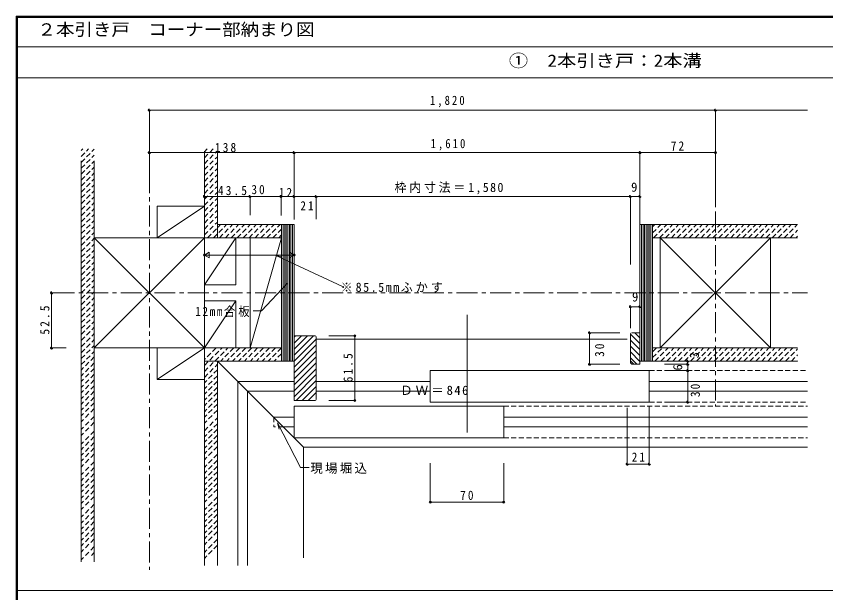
# Model space of a CAD drawing. Units: millimetres at full size, sheet at 1:4; details may follow other scales. Extents: x -800 to 760, y -574 to 557.
# Drawn here: x -800 to -28, y 7 to 557 of the extents above; entities that cross this region are included whole.
import ezdxf
from ezdxf.enums import TextEntityAlignment as Align

# ---------------------------------------------------------------- set-up
doc = ezdxf.new("R2010")
doc.units = ezdxf.units.MM
doc.header["$LTSCALE"] = 4
doc.header["$PDMODE"] = 32
doc.header["$PDSIZE"] = 2
doc.linetypes.add('CHAIN1', pattern=[8, 5, -1, 1, -1])
doc.linetypes.add('DASHED1', pattern=[1.8, 1.2, -0.6])
for name, color, linetype, lineweight in [('0-1_通り芯', 3, 'CHAIN1', 9), ('0-3_仕上', 7, 'Continuous', 9), ('0-A_文字', 3, 'DASHED1', 9), ('0-B_寸法', 3, 'Continuous', 9), ('0-E', 7, 'DASHED1', 9), ('F-0_F-0ﾚｲﾔ', 6, 'Continuous', 9)]:
    doc.layers.add(name, color=color, linetype=linetype, lineweight=lineweight)
doc.styles.add('ＭＳ ゴシック', font='')
doc.styles.get('ＭＳ ゴシック').set_extended_font_data('MS Gothic')

msp = doc.modelspace()

# ---------------------------------------------------------------- linework, layer by layer
at = {"layer": '0-1_通り芯'}
msp.add_line((-133.537, 402.59), (-133.537, 185.115), dxfattribs=at)
at = {"layer": '0-3_仕上'}
for p, q in [((-186.037, 345.565), (-186.037, 240.565)), ((-370.31, 272.15), (-370.31, 160.03)), ((-405.31, 189.065), (-405.31, 219.065)), ((-196.537, 219.065), (-196.537, 189.065)), ((-535.084, 185.065), (-535.084, 155.065)), ((-335.31, 185.065), (-535.084, 185.065)), ((-554.584, 174.565), (-535.084, 174.565)), ((-335.31, 174.565), (-45.909, 174.565)), ((-545.584, 165.565), (-535.084, 165.565)), ((-335.31, 165.565), (-45.909, 165.565)), ((-335.31, 155.065), (-535.084, 155.065))]:
    msp.add_line(p, q, dxfattribs=at)
at = {"layer": '0-A_文字', "color": 7, "linetype": 'Continuous'}
for p, q in [((-800, 527.333), (760, 527.333)), ((-800, 498), (760, 498)), ((-620.584, 428.057), (-620.584, 167.065)), ((-608.084, 428.057), (-608.084, 345.565)), ((-738.084, 418.775), (-738.084, 36.73)), ((-725.584, 418.775), (-725.584, 36.73)), ((-535.084, 358.065), (-608.084, 358.065)), ((-547.084, 358.065), (-547.084, 228.065)), ((-545.584, 358.065), (-545.584, 228.065)), ((-544.084, 358.065), (-544.084, 228.065)), ((-542.584, 358.065), (-542.584, 228.065)), ((-541.084, 358.065), (-541.084, 228.065)), ((-539.584, 358.065), (-539.584, 228.065)), ((-538.084, 358.065), (-538.084, 228.065)), ((-536.584, 358.065), (-536.584, 228.065)), ((-535.084, 358.065), (-535.084, 190.565)), ((-205.537, 358.065), (-205.537, 225.065)), ((-205.537, 358.065), (-55.191, 358.065)), ((-204.037, 358.065), (-204.037, 228.065)), ((-202.537, 358.065), (-202.537, 228.065)), ((-201.037, 358.065), (-201.037, 228.065)), ((-199.537, 358.065), (-199.537, 228.065)), ((-198.037, 358.065), (-198.037, 228.065)), ((-196.537, 358.065), (-196.537, 228.065)), ((-195.037, 358.065), (-195.037, 228.065)), ((-193.537, 358.065), (-193.537, 228.065)), ((-725.584, 240.565), (-620.584, 345.565)), ((-725.584, 345.565), (-620.584, 240.565)), ((-725.584, 345.565), (-620.584, 345.565)), ((-547.084, 345.565), (-620.584, 345.565)), ((-193.537, 345.565), (-55.191, 345.565)), ((-186.037, 345.565), (-81.037, 240.565)), ((-81.037, 345.565), (-81.037, 240.565)), ((-553.083, 329.118), (-547.083, 327.518)), ((-553.083, 329.118), (-489.102, 299.202)), ((-541.62, 302.063), (-566.16, 276.023)), ((-566.16, 276.023), (-574.16, 276.023)), ((-205.537, 255.065), (-212.982, 255.065)), ((-515.084, 252.065), (-535.084, 252.065)), ((-514.084, 191.887), (-514.084, 251.065)), ((-217.537, 249.065), (-514.084, 249.065)), ((-214.537, 254.065), (-214.537, 227.065)), ((-725.584, 240.565), (-620.584, 240.565)), ((-725.584, 167.065), (-725.584, 240.565)), ((-547.084, 240.565), (-620.584, 240.565)), ((-620.584, 33.445), (-620.584, 240.565)), ((-193.537, 240.565), (-55.191, 240.565)), ((-597.084, 228.065), (-620.584, 228.065)), ((-608.084, 33.445), (-608.084, 228.065)), ((-526.084, 146.065), (-608.084, 228.065)), ((-535.084, 228.065), (-608.084, 228.065)), ((-608.084, 222.565), (-608.084, 228.065)), ((-205.537, 225.065), (-212.566, 225.065)), ((-205.537, 228.065), (-193.537, 228.065)), ((-193.537, 228.065), (-55.191, 228.065)), ((-196.537, 219.065), (-405.31, 219.065)), ((-588.584, 208.565), (-535.084, 208.565)), ((-588.584, 208.565), (-588.584, 33.445)), ((-514.084, 208.565), (-405.31, 208.565)), ((-196.537, 208.565), (-45.909, 208.565)), ((-579.584, 199.565), (-535.084, 199.565)), ((-579.584, 199.565), (-579.584, 33.443)), ((-514.084, 199.565), (-405.31, 199.565)), ((-196.537, 199.565), (-45.909, 199.565)), ((-515.084, 190.565), (-535.084, 190.565)), ((-196.537, 189.065), (-405.31, 189.065)), ((-335.31, 155.065), (-335.31, 185.065)), ((-551.079, 169.219), (-549.479, 163.219)), ((-551.079, 169.219), (-528.883, 126.637)), ((-526.084, 146.065), (-526.084, 40.684)), ((-526.084, 146.065), (-45.909, 146.065)), ((-528.883, 126.637), (-520.883, 126.637)), ((-800, 9.436), (760, 9.436))]:
    msp.add_line(p, q, dxfattribs=at)
at = {"layer": '0-A_文字', "linetype": 'Continuous'}
for p, q in [((-673.084, 467.212), (-673.084, 400.884)), ((-673.084, 467.212), (-45.909, 467.212)), ((-133.537, 467.212), (-133.537, 400.884)), ((-673.084, 426.686), (-568.584, 426.686)), ((-608.084, 426.686), (-608.084, 384.968)), ((-568.584, 426.686), (-205.537, 426.686)), ((-535.084, 426.686), (-535.084, 362.903)), ((-205.537, 426.686), (-205.537, 384.968)), ((-620.584, 384.968), (-620.584, 350.694)), ((-620.584, 384.968), (-577.084, 384.968)), ((-577.084, 384.968), (-214.537, 384.968)), ((-577.084, 384.968), (-577.084, 367.248)), ((-547.584, 384.968), (-547.584, 366.704)), ((-514.084, 384.968), (-514.084, 363.388)), ((-214.537, 384.968), (-214.537, 320.163)), ((-214.537, 384.968), (-205.537, 384.968)), ((-205.537, 384.968), (-205.537, 350.694)), ((-766.218, 293.065), (-766.218, 240.565)), ((-766.218, 293.065), (-752.362, 293.065)), ((-205.537, 279.89), (-205.537, 259.509)), ((-253.448, 255.065), (-253.448, 225.065)), ((-253.448, 255.065), (-224.649, 255.065)), ((-205.537, 250.359), (-210.244, 255.065)), ((-535.084, 245.045), (-528.063, 252.065)), ((-535.084, 250.702), (-533.72, 252.065)), ((-535.084, 239.388), (-522.406, 252.065)), ((-535.084, 233.731), (-516.75, 252.065)), ((-535.084, 228.074), (-514.084, 249.074)), ((-205.537, 244.702), (-214.537, 253.702)), ((-205.537, 239.045), (-214.537, 248.045)), ((-766.218, 240.565), (-752.362, 240.565)), ((-535.084, 222.417), (-514.084, 243.417)), ((-205.537, 233.388), (-214.537, 242.388)), ((-535.084, 216.761), (-514.084, 237.761)), ((-535.084, 211.104), (-514.084, 232.104)), ((-205.537, 227.731), (-214.537, 236.731)), ((-535.084, 205.447), (-514.084, 226.447)), ((-253.448, 225.065), (-224.649, 225.065)), ((-208.528, 225.065), (-214.537, 231.074)), ((-211.185, 225.065), (-214.537, 228.417)), ((-159.958, 228.065), (-182.112, 228.065)), ((-535.084, 199.79), (-514.084, 220.79)), ((-535.084, 194.133), (-514.084, 215.133)), ((-532.995, 190.565), (-514.084, 209.476)), ((-527.338, 190.565), (-514.084, 203.819)), ((-521.681, 190.565), (-514.084, 198.162)), ((-217.537, 129.936), (-217.537, 183.58)), ((-196.537, 129.936), (-196.537, 185.065)), ((-217.537, 129.936), (-196.537, 129.936))]:
    msp.add_line(p, q, dxfattribs=at)
at = {"layer": '0-A_文字'}
for p, q in [((-738.084, 423.091), (-730.978, 430.197)), ((-738.084, 428.748), (-736.635, 430.197)), ((-738.084, 417.434), (-725.584, 429.934)), ((-620.584, 427.454), (-617.841, 430.197)), ((-620.584, 421.797), (-612.184, 430.197)), ((-620.584, 416.14), (-608.584, 428.14)), ((-738.084, 411.777), (-725.584, 424.278)), ((-738.084, 406.121), (-725.584, 418.621)), ((-620.584, 410.484), (-608.584, 422.484)), ((-620.584, 404.827), (-608.584, 416.827)), ((-738.084, 400.464), (-725.584, 412.964)), ((-620.584, 399.17), (-608.584, 411.17)), ((-738.084, 394.807), (-725.584, 407.307)), ((-738.084, 389.15), (-725.584, 401.65)), ((-620.584, 393.513), (-608.584, 405.513)), ((-738.084, 383.493), (-725.584, 395.993)), ((-620.584, 387.856), (-608.584, 399.856)), ((-620.584, 382.199), (-608.584, 394.199)), ((-738.084, 377.836), (-725.584, 390.336)), ((-620.584, 376.542), (-608.584, 388.542)), ((-738.084, 372.18), (-725.584, 384.68)), ((-738.084, 366.523), (-725.584, 379.023)), ((-620.584, 370.886), (-608.584, 382.886)), ((-738.084, 360.866), (-725.584, 373.366)), ((-620.584, 365.229), (-608.584, 377.229)), ((-620.584, 359.572), (-608.584, 371.572)), ((-738.084, 355.209), (-725.584, 367.709)), ((-620.584, 353.915), (-608.584, 365.915)), ((-738.084, 349.552), (-725.584, 362.052)), ((-738.084, 343.895), (-725.584, 356.395)), ((-620.584, 348.258), (-608.584, 360.258)), ((-617.62, 345.565), (-605.12, 358.065)), ((-611.963, 345.565), (-599.463, 358.065)), ((-606.306, 345.565), (-593.806, 358.065)), ((-600.649, 345.565), (-588.149, 358.065)), ((-594.992, 345.565), (-582.492, 358.065)), ((-589.335, 345.565), (-576.835, 358.065)), ((-583.678, 345.565), (-571.179, 358.065)), ((-578.022, 345.565), (-565.522, 358.065)), ((-572.365, 345.565), (-559.865, 358.065)), ((-566.708, 345.565), (-554.208, 358.065)), ((-561.051, 345.565), (-548.551, 358.065)), ((-193.537, 350.168), (-185.64, 358.065)), ((-193.537, 355.825), (-191.297, 358.065)), ((-192.483, 345.565), (-179.983, 358.065)), ((-186.826, 345.565), (-174.326, 358.065)), ((-181.169, 345.565), (-168.669, 358.065)), ((-175.512, 345.565), (-163.013, 358.065)), ((-169.856, 345.565), (-157.356, 358.065)), ((-164.199, 345.565), (-151.699, 358.065)), ((-158.542, 345.565), (-146.042, 358.065)), ((-152.885, 345.565), (-140.385, 358.065)), ((-147.228, 345.565), (-134.728, 358.065)), ((-141.571, 345.565), (-129.071, 358.065)), ((-135.915, 345.565), (-123.415, 358.065)), ((-130.258, 345.565), (-117.758, 358.065)), ((-124.601, 345.565), (-112.101, 358.065)), ((-118.944, 345.565), (-106.444, 358.065)), ((-113.287, 345.565), (-100.787, 358.065)), ((-107.63, 345.565), (-95.13, 358.065)), ((-101.973, 345.565), (-89.473, 358.065)), ((-96.317, 345.565), (-83.817, 358.065)), ((-90.66, 345.565), (-78.16, 358.065)), ((-85.003, 345.565), (-72.503, 358.065)), ((-79.346, 345.565), (-66.846, 358.065)), ((-73.689, 345.565), (-61.189, 358.065)), ((-68.032, 345.565), (-55.532, 358.065)), ((-738.084, 338.238), (-725.584, 350.738)), ((-555.394, 345.565), (-547.084, 353.876)), ((-549.737, 345.565), (-547.084, 348.219)), ((-62.375, 345.565), (-55.191, 352.75)), ((-738.084, 332.582), (-725.584, 345.082)), ((-56.719, 345.565), (-55.191, 347.093)), ((-738.084, 326.925), (-725.584, 339.425)), ((-738.084, 321.268), (-725.584, 333.768)), ((-738.084, 315.611), (-725.584, 328.111)), ((-738.084, 309.954), (-725.584, 322.454)), ((-738.084, 304.297), (-725.584, 316.797)), ((-738.084, 298.64), (-725.584, 311.14)), ((-738.084, 292.984), (-725.584, 305.484)), ((-738.084, 287.327), (-725.584, 299.827)), ((-738.084, 281.67), (-725.584, 294.17)), ((-738.084, 276.013), (-725.584, 288.513)), ((-738.084, 270.356), (-725.584, 282.856)), ((-738.084, 264.699), (-725.584, 277.199)), ((-738.084, 259.042), (-725.584, 271.542)), ((-738.084, 253.386), (-725.584, 265.886)), ((-738.084, 247.729), (-725.584, 260.229)), ((-738.084, 241.715), (-725.584, 254.215)), ((-738.084, 236.058), (-725.584, 248.558)), ((-738.084, 230.402), (-725.584, 242.902)), ((-620.584, 223.807), (-603.826, 240.565)), ((-609.483, 240.565), (-620.584, 229.464)), ((-620.584, 218.209), (-598.228, 240.565)), ((-592.512, 240.565), (-605.012, 228.065)), ((-586.855, 240.565), (-599.355, 228.065)), ((-581.198, 240.565), (-593.698, 228.065)), ((-575.541, 240.565), (-588.042, 228.065)), ((-569.885, 240.565), (-582.385, 228.065)), ((-564.228, 240.565), (-576.728, 228.065)), ((-558.571, 240.565), (-571.071, 228.065)), ((-552.914, 240.565), (-565.414, 228.065)), ((-547.257, 240.565), (-559.757, 228.065)), ((-193.537, 231.374), (-184.346, 240.565)), ((-193.537, 237.031), (-190.003, 240.565)), ((-191.189, 228.065), (-178.689, 240.565)), ((-185.532, 228.065), (-173.032, 240.565)), ((-179.875, 228.065), (-167.375, 240.565)), ((-174.219, 228.065), (-161.719, 240.565)), ((-168.562, 228.065), (-156.062, 240.565)), ((-162.905, 228.065), (-150.405, 240.565)), ((-157.248, 228.065), (-144.748, 240.565)), ((-151.591, 228.065), (-139.091, 240.565)), ((-145.934, 228.065), (-133.434, 240.565)), ((-140.277, 228.065), (-127.777, 240.565)), ((-134.621, 228.065), (-122.121, 240.565)), ((-128.964, 228.065), (-116.464, 240.565)), ((-123.307, 228.065), (-110.807, 240.565)), ((-117.65, 228.065), (-105.15, 240.565)), ((-111.993, 228.065), (-99.493, 240.565)), ((-106.336, 228.065), (-93.836, 240.565)), ((-100.679, 228.065), (-88.179, 240.565)), ((-95.023, 228.065), (-82.523, 240.565)), ((-89.366, 228.065), (-76.866, 240.565)), ((-83.709, 228.065), (-71.209, 240.565)), ((-78.052, 228.065), (-65.552, 240.565)), ((-72.395, 228.065), (-59.895, 240.565)), ((-66.738, 228.065), (-55.191, 239.613)), ((-738.084, 224.745), (-725.584, 237.245)), ((-725.584, 232.003), (-738.084, 219.503)), ((-547.084, 235.082), (-554.1, 228.065)), ((-61.081, 228.065), (-55.191, 233.956)), ((-725.584, 226.346), (-738.084, 213.846)), ((-620.584, 212.552), (-608.084, 225.053)), ((-55.425, 228.065), (-55.191, 228.299)), ((-725.584, 221.105), (-738.084, 208.605)), ((-608.084, 219.811), (-620.584, 207.311)), ((-725.584, 215.448), (-738.084, 202.948)), ((-725.584, 210.207), (-738.084, 197.707)), ((-608.084, 214.154), (-620.584, 201.654)), ((-608.084, 208.913), (-620.584, 196.413)), ((-725.584, 204.55), (-738.084, 192.05)), ((-608.084, 203.256), (-620.584, 190.756)), ((-725.584, 199.308), (-738.084, 186.808)), ((-725.584, 193.651), (-738.084, 181.151)), ((-608.084, 198.014), (-620.584, 185.514)), ((-725.584, 188.41), (-738.084, 175.91)), ((-608.084, 192.358), (-620.584, 179.858)), ((-608.084, 187.116), (-620.584, 174.616)), ((-725.584, 182.753), (-738.084, 170.253)), ((-608.084, 181.459), (-620.584, 168.959)), ((-725.584, 175.376), (-738.084, 162.876)), ((-620.584, 161.582), (-608.084, 174.082)), ((-725.584, 169.719), (-738.084, 157.219)), ((-608.084, 168.425), (-620.584, 155.925)), ((-608.084, 163.184), (-620.584, 150.684)), ((-725.584, 161.408), (-738.084, 148.908)), ((-725.584, 156.167), (-738.084, 143.667)), ((-608.084, 157.527), (-620.584, 145.027)), ((-725.584, 150.51), (-738.084, 138.01)), ((-608.084, 152.285), (-620.584, 139.785)), ((-608.084, 146.628), (-620.584, 134.128)), ((-725.584, 145.269), (-738.084, 132.769)), ((-725.584, 139.612), (-738.084, 127.112)), ((-608.084, 139.251), (-620.584, 126.751)), ((-725.584, 132.234), (-738.084, 119.734)), ((-608.084, 133.594), (-620.584, 121.094)), ((-725.584, 126.578), (-738.084, 114.078)), ((-608.084, 127.937), (-620.584, 115.437)), ((-725.584, 120.921), (-738.084, 108.421)), ((-608.084, 122.696), (-620.584, 110.196)), ((-608.084, 117.039), (-620.584, 104.539)), ((-725.584, 115.679), (-738.084, 103.179)), ((-725.584, 110.022), (-738.084, 97.522)), ((-608.084, 111.798), (-620.584, 99.298)), ((-725.584, 104.781), (-738.084, 92.281)), ((-608.084, 106.141), (-620.584, 93.641)), ((-725.584, 99.124), (-738.084, 86.624)), ((-608.084, 98.763), (-620.584, 86.263)), ((-608.084, 93.106), (-620.584, 80.606)), ((-725.584, 91.747), (-738.084, 79.247)), ((-725.584, 86.09), (-738.084, 73.59)), ((-608.084, 87.45), (-620.584, 74.95)), ((-725.584, 80.433), (-738.084, 67.933)), ((-608.084, 82.208), (-620.584, 69.708)), ((-725.584, 75.191), (-738.084, 62.691)), ((-725.584, 69.535), (-738.084, 57.035)), ((-608.084, 76.551), (-620.584, 64.051)), ((-608.084, 71.31), (-620.584, 58.81)), ((-725.584, 64.293), (-738.084, 51.793)), ((-608.084, 65.653), (-620.584, 53.153)), ((-725.584, 58.636), (-738.084, 46.136)), ((-608.084, 58.276), (-620.584, 45.776)), ((-725.584, 51.259), (-738.084, 38.759)), ((-608.084, 52.619), (-620.584, 40.119)), ((-725.584, 45.602), (-728.237, 42.948))]:
    msp.add_line(p, q, dxfattribs=at)
at = {"layer": '0-A_文字', "linetype": 'CHAIN1'}
for p, q in [((-673.084, 408.159), (-673.084, 29.201)), ((-764.318, 293.065), (-45.909, 293.065))]:
    msp.add_line(p, q, dxfattribs=at)
at = {"layer": '0-A_文字', "color": 7}
for p, q in [((-196.537, 219.065), (-45.909, 219.065)), ((-196.537, 189.065), (-45.909, 189.065))]:
    msp.add_line(p, q, dxfattribs=at)
at = {"layer": '0-A_文字', "color": 7, "linetype": 'Continuous'}
for points in [[(-577.084, 345.565), (-577.084, 240.565), (-547.084, 345.565)], [(-186.037, 345.565), (-186.037, 240.565), (-81.037, 345.565)]]:
    msp.add_lwpolyline(points, dxfattribs=at)
at = {"layer": '0-A_文字', "linetype": 'Continuous'}
for points in [[(-205.537, 279.89), (-214.537, 279.89), (-214.537, 259.509)], [(-159.958, 228.065), (-159.958, 225.065), (-182.112, 225.065)], [(-159.958, 225.065), (-159.958, 219.065), (-182.112, 219.065)], [(-159.958, 219.065), (-159.958, 189.065), (-182.112, 189.065)]]:
    msp.add_lwpolyline(points, dxfattribs=at)
at = {"layer": '0-A_文字', "color": 7, "linetype": 'Continuous'}
for centre, radius, start, end in [((-213.537, 254.065), 1, 90, 180), ((-515.084, 251.065), 1, 0, 90), ((-212.537, 227.065), 2, 180, 270), ((-515.084, 191.565), 1, 270, 0)]:
    msp.add_arc(centre, radius, start, end, dxfattribs=at)
at = {"layer": '0-A_文字'}
for p in [(-673.084, 467.212), (-133.537, 467.212), (-673.084, 426.686), (-535.084, 426.686), (-205.537, 426.686), (-620.584, 384.968), (-577.084, 384.968), (-547.584, 384.968), (-535.084, 384.968), (-514.084, 384.968), (-214.537, 384.968), (-205.537, 384.968), (-766.218, 293.065), (-214.537, 279.89), (-205.537, 279.89), (-253.448, 255.065), (-766.218, 240.565), (-253.448, 225.065), (-159.958, 228.065), (-159.958, 225.065), (-159.958, 219.065), (-159.958, 189.065), (-217.537, 129.936), (-196.537, 129.936)]:
    msp.add_point(p, dxfattribs=at)
at = {"layer": '0-B_寸法'}
for p, q in [((-205.537, 426.686), (-133.537, 426.686)), ((-205.537, 426.686), (-205.537, 377.255)), ((-133.537, 426.686), (-133.537, 377.255)), ((-665.584, 345.565), (-620.584, 375.565)), ((-590.584, 345.565), (-620.584, 300.565)), ((-535.084, 329.094), (-620.584, 329.094)), ((-477.184, 252.065), (-502.044, 252.065)), ((-477.184, 190.565), (-477.184, 252.065)), ((-477.184, 190.565), (-502.044, 190.565)), ((-405.31, 93.682), (-405.31, 130.934)), ((-335.31, 93.682), (-335.31, 130.934)), ((-405.31, 93.682), (-335.31, 93.682))]:
    msp.add_line(p, q, dxfattribs=at)
for points in [[(-620.584, 345.565), (-665.584, 345.565), (-665.584, 375.565), (-620.584, 375.565)], [(-620.584, 345.565), (-620.584, 300.565), (-590.584, 300.565), (-590.584, 345.565)], [(-616.084, 326.495), (-616.084, 331.692), (-620.584, 329.094)], [(-539.584, 331.692), (-539.584, 326.495), (-535.084, 329.094)], [(-620.584, 240.565), (-620.584, 285.565), (-590.584, 285.565), (-590.584, 240.565)], [(-620.584, 240.565), (-665.584, 240.565), (-665.584, 210.565), (-620.584, 210.565)]]:
    msp.add_lwpolyline(points, close=True, dxfattribs=at)
msp.add_lwpolyline([(-590.584, 285.565), (-620.584, 240.565), (-665.584, 210.565)], dxfattribs=at)
for p in [(-205.537, 426.686), (-133.537, 426.686), (-620.584, 329.094), (-535.084, 329.094), (-477.184, 252.065), (-477.184, 190.565), (-405.31, 93.682), (-335.31, 93.682)]:
    msp.add_point(p, dxfattribs=at)
at = {"layer": '0-E'}
for p, q in [((-335.31, 185.065), (-45.909, 185.065)), ((-554.584, 174.565), (-554.584, 165.565)), ((-545.584, 165.565), (-554.584, 165.565)), ((-335.31, 155.065), (-45.909, 155.065))]:
    msp.add_line(p, q, dxfattribs=at)
at = {"layer": 'F-0_F-0ﾚｲﾔ'}
for p, q in [((-800, 556.667), (760, 556.667)), ((-800, 556.667), (-800, -560.667)), ((-800, 556), (760, 556)), ((-799.333, 556.667), (-799.333, -560.667)), ((-798.667, 556.667), (-798.667, -560.667)), ((-800, 555.333), (760, 555.333))]:
    msp.add_line(p, q, dxfattribs=at)

# ---------------------------------------------------------------- texts
at = {"layer": '0-A_文字', "color": 7, "style": 'ＭＳ ゴシック'}
for s, width, p in [('２本引き戸\u3000コーナー部納まり図', 1.1, (-779.669, 534.63)), ('①\u30002本引き戸：2本溝', 1.15, (-330.431, 504.928))]:
    msp.add_text(s, height=11.73, dxfattribs=dict(at, width=width)).set_placement(p, align=Align.BOTTOM_LEFT)
for p in [(-213.902, 386.784), (-213.01, 282.215)]:
    msp.add_text('9', height=8.798, dxfattribs=at).set_placement(p, align=Align.BOTTOM_LEFT)
for s, p in [('3', (-146.626, 230.74)), ('6', (-162.48, 219.082))]:
    msp.add_text(s, height=8.798, rotation=90, dxfattribs=at).set_placement(p, align=Align.BOTTOM_LEFT)
at = {"layer": '0-A_文字', "color": 7, "char_height": 8.798, "attachment_point": 7, "style": 'ＭＳ ゴシック'}
for s, insert in [('\\T1.38;\\W0.85;1,820', (-405.693, 469.871)), ('\\T1.38;\\W0.9;138', (-610.59, 427.036)), ('\\T1.38;\\W0.85;1,610', (-405.06, 428.686)), ('\\T1.38;\\W0.9;43.5', (-607.716, 386.081)), ('\\T1.36;\\W0.9;30', (-575.834, 386.968)), ('\\T1.23;\\W0.95;枠内寸法＝1,580', (-439.365, 386.882)), ('\\T1.36;\\W0.9;12', (-549.699, 384.352)), ('\\T1.36;\\W0.9;21', (-529.18, 371.642)), ('\\T1.27;\\W0.9;12mm合板', (-629.36, 270.023)), ('\\T1.23;ＤＷ＝846', (-434.013, 195.731)), ('\\T1.36;\\W0.9;21', (-213.351, 132.193)), ('\\T1.17;現場堀込', (-519.683, 120.637))]:
    msp.add_mtext(s, dxfattribs=dict(at, insert=insert))
at = {"layer": '0-A_文字', "color": 7, "char_height": 8.798, "attachment_point": 7, "rotation": 90, "style": 'ＭＳ ゴシック'}
for s, insert in [('\\T1.38;\\W0.9;52.5', (-768.218, 253.315)), ('\\T1.36;\\W0.9;30', (-239.448, 232.065)), ('\\T1.36;\\W0.9;30', (-148.251, 193.785))]:
    msp.add_mtext(s, dxfattribs=dict(at, insert=insert))
at = {"layer": '0-B_寸法', "color": 7, "char_height": 8.798, "attachment_point": 7, "style": 'ＭＳ ゴシック'}
for s, insert in [('\\T1.36;\\W0.9;72', (-176.037, 428.686)), ('\\T1.26;\\W0.95;※85.5mmふかす', (-490.799, 293.398)), ('\\T1.36;\\W0.9;70', (-376.81, 95.682))]:
    msp.add_mtext(s, dxfattribs=dict(at, insert=insert))
at = {"layer": '0-B_寸法', "color": 7, "insert": (-479.184, 207.815), "char_height": 8.798, "attachment_point": 7, "rotation": 90, "style": 'ＭＳ ゴシック'}
msp.add_mtext('\\T1.38;\\W0.9;61.5', dxfattribs=at)

doc.saveas('drawing.dxf')
